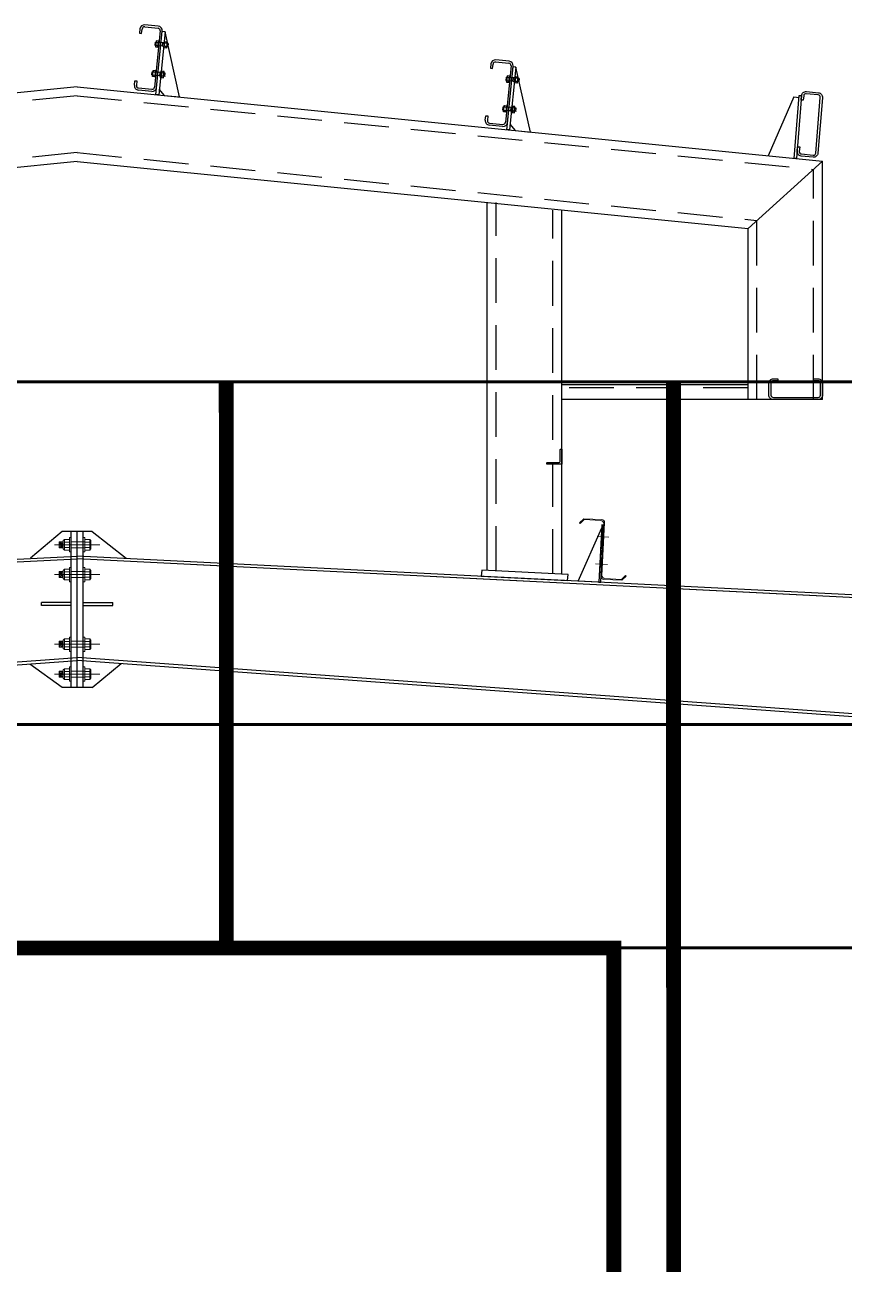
# Model space of a CAD drawing. Extents: x -33967 to 1773478, y -1022458 to -784650.
# Drawn here: x 1567285 to 1570033, y -996760 to -992600 of the extents above; entities that cross this region are included whole.
import ezdxf

# ---------------------------------------------------------------- set-up
doc = ezdxf.new("R2010")
doc.units = 0
doc.header["$LTSCALE"] = 1000
doc.header["$MEASUREMENT"] = 0
doc.linetypes.add('ACAD_ISO02W100', pattern=[15, 12, -3])
doc.linetypes.add('DASHED', pattern=[0.75, 0.5, -0.25])
for name, color, linetype, lineweight in [('6', 253, 'Continuous', 13), ('檩条', 30, 'Continuous', 5), ('螺栓', 15, 'Continuous', 18)]:
    doc.layers.add(name, color=color, linetype=linetype, lineweight=lineweight)
for name, color, linetype in [('BOLT', 251, 'Continuous'), ('G L', 150, 'Continuous'), ('GL', 150, 'Continuous'), ('LT', 27, 'Continuous'), ('Prof', 2, 'Continuous'), ('PZ', 202, 'Continuous'), ('SPACE', 7, 'Continuous'), ('型钢', 6, 'Continuous'), ('檩托板', 7, 'Continuous')]:
    doc.layers.add(name, color=color, linetype=linetype)
pattern_1 = [(84.2751895, (1495906.803, -1159161.847), (6.3385477, -0.63544338), []), (84.2751895, (1495909.972, -1159162.1646), (6.3385477, -0.63544338), [3.18515994, -1.59257997])]
pattern_2 = [(84.2751895, (1495906.803, -1159161.847), (6.3385477, -0.63544338), []), (84.2751895, (1495909.972, -1159162.1646), (6.3385477, -0.63544338), [3.18515994, -1.59257997])]
pattern_3 = [(84.2751895, (1495896.828, -1159261.348), (6.3385477, -0.63544338), []), (84.2751895, (1495899.997, -1159261.666), (6.3385477, -0.63544338), [3.18515994, -1.59257997])]
pattern_4 = [(84.2751895, (1495896.828, -1159261.348), (6.3385477, -0.63544338), []), (84.2751895, (1495899.997, -1159261.666), (6.3385477, -0.63544338), [3.18515994, -1.59257997])]
pattern_5 = [(264.2751895, (1530123.59, -817794.0246), (6.3385477, -0.63544338), []), (264.2751895, (1530126.759, -817794.342), (6.3385477, -0.63544338), [3.18515994, -1.59257997])]
pattern_6 = [(264.2751895, (1530123.59, -817794.0246), (6.3385477, -0.63544338), []), (264.2751895, (1530126.759, -817794.342), (6.3385477, -0.63544338), [3.18515994, -1.59257997])]
pattern_7 = [(264.2751895, (1530113.6147, -817893.526), (6.3385477, -0.63544338), []), (264.2751895, (1530116.784, -817893.8436), (6.3385477, -0.63544338), [3.18515994, -1.59257997])]
pattern_8 = [(264.2751895, (1530113.6147, -817893.526), (6.3385477, -0.63544338), []), (264.2751895, (1530116.784, -817893.8436), (6.3385477, -0.63544338), [3.18515994, -1.59257997])]
pattern_9 = [(84.2751895, (1495906.803, -1159161.847), (6.3385477, -0.63544338), []), (84.2751895, (1495909.972, -1159162.1646), (6.3385477, -0.63544338), [3.18515994, -1.59257997])]
pattern_10 = [(84.2751895, (1495906.803, -1159161.847), (6.3385477, -0.63544338), []), (84.2751895, (1495909.972, -1159162.1646), (6.3385477, -0.63544338), [3.18515994, -1.59257997])]
pattern_11 = [(84.2751895, (1495896.828, -1159261.348), (6.3385477, -0.63544338), []), (84.2751895, (1495899.997, -1159261.666), (6.3385477, -0.63544338), [3.18515994, -1.59257997])]
pattern_12 = [(84.2751895, (1495896.828, -1159261.348), (6.3385477, -0.63544338), []), (84.2751895, (1495899.997, -1159261.666), (6.3385477, -0.63544338), [3.18515994, -1.59257997])]
pattern_13 = [(264.2751895, (1530123.59, -817794.0246), (6.3385477, -0.63544338), []), (264.2751895, (1530126.759, -817794.342), (6.3385477, -0.63544338), [3.18515994, -1.59257997])]
pattern_14 = [(264.2751895, (1530123.59, -817794.0246), (6.3385477, -0.63544338), []), (264.2751895, (1530126.759, -817794.342), (6.3385477, -0.63544338), [3.18515994, -1.59257997])]
pattern_15 = [(264.2751895, (1530113.6147, -817893.526), (6.3385477, -0.63544338), []), (264.2751895, (1530116.784, -817893.8436), (6.3385477, -0.63544338), [3.18515994, -1.59257997])]
pattern_16 = [(264.2751895, (1530113.6147, -817893.526), (6.3385477, -0.63544338), []), (264.2751895, (1530116.784, -817893.8436), (6.3385477, -0.63544338), [3.18515994, -1.59257997])]

# ---------------------------------------------------------------- blocks, each defined once
blk = doc.blocks.new('LT')
at = {"layer": '檩托板', "elevation": 0.3}
for points in [[(1356481.7, 98209.6), (1356487.7, 98210), (1356497.9, 98018.2), (1356491.9, 98017.9)], [(1356488.2, 98200), (1356497.9, 98018.2), (1356567.8, 98021.9)]]:
    blk.add_lwpolyline(points, close=True, dxfattribs=at)
at = {"layer": '檩条', "color": 1, "linetype": 'Continuous'}
for p, q in [((1356503.9, 98171, -1.7), (1356464.1, 98168.9, -1.7)), ((1356508.8, 98079.6, -1.7), (1356468.9, 98077.5, -1.7))]:
    blk.add_line(p, q, dxfattribs=at)
at = {"layer": '檩条', "elevation": -1.7}
blk.add_lwpolyline([(1356481.4, 98214.6, -0.414214), (1356490.9, 98225.1), (1356546.6, 98228.1), (1356560.7, 98215.4), (1356562.7, 98217.6), (1356547.7, 98231.2), (1356487.7, 98228, 0.414214), (1356478.3, 98217.5), (1356487.7, 98040.7, -0.414214), (1356478.2, 98030.2), (1356422.6, 98027.2), (1356408.4, 98040), (1356406.4, 98037.7), (1356421.5, 98024.2), (1356481.4, 98027.4, 0.414214), (1356490.9, 98037.9), (1356481.4, 98214.6)], format="xyb", dxfattribs=at)
at = {"layer": '檩条', "color": 1, "linetype": 'Continuous'}
for points in [[(1356481.5, 98157.6, -1.7), (1356480.2, 98182, -1.7), (1356490.5, 98158, -1.7), (1356489.2, 98182.5, -1.7)], [(1356485, 98090.6, -1.7), (1356486.3, 98066.2, -1.7), (1356494, 98091.1, -1.7), (1356495.3, 98066.7, -1.7)]]:
    blk.add_solid(points, dxfattribs=at)

msp = doc.modelspace()

# ---------------------------------------------------------------- hatches: boundary and pattern name
at = {"layer": '螺栓'}
h = msp.add_hatch(dxfattribs=at)
h.set_pattern_fill('BRASS', color=8, scale=1.0032, angle=90, style=0)
h.set_pattern_definition(pattern_1)
h.paths.add_polyline_path([(1567414.4, -994335.5), (1567400.6, -994335.5), (1567400.6, -994355.6), (1567414.4, -994355.6)])
h = msp.add_hatch(dxfattribs=at)
h.set_pattern_fill('BRASS', color=8, scale=1.0032, angle=90, style=0)
h.set_pattern_definition(pattern_2)
h.paths.add_polyline_path([(1567414.4, -994335.5), (1567400.6, -994335.5), (1567400.6, -994355.6), (1567414.4, -994355.6)])
h = msp.add_hatch(dxfattribs=at)
h.set_pattern_fill('BRASS', color=8, scale=1.0032, angle=90, style=0)
h.set_pattern_definition(pattern_1)
h.paths.add_polyline_path([(1567414.4, -994335.5), (1567400.6, -994335.5), (1567400.6, -994355.6), (1567414.4, -994355.6)])
h = msp.add_hatch(dxfattribs=at)
h.set_pattern_fill('BRASS', color=8, scale=1.0032, angle=90, style=0)
h.set_pattern_definition(pattern_2)
h.paths.add_polyline_path([(1567414.4, -994335.5), (1567400.6, -994335.5), (1567400.6, -994355.6), (1567414.4, -994355.6)])
h = msp.add_hatch(dxfattribs=at)
h.set_pattern_fill('BRASS', color=8, scale=1.0032, angle=90, style=0)
h.set_pattern_definition(pattern_9)
h.paths.add_polyline_path([(1567414.4, -994335.5), (1567400.6, -994335.5), (1567400.6, -994355.6), (1567414.4, -994355.6)])
h = msp.add_hatch(dxfattribs=at)
h.set_pattern_fill('BRASS', color=8, scale=1.0032, angle=90, style=0)
h.set_pattern_definition(pattern_10)
h.paths.add_polyline_path([(1567414.4, -994335.5), (1567400.6, -994335.5), (1567400.6, -994355.6), (1567414.4, -994355.6)])
h = msp.add_hatch(dxfattribs=at)
h.set_pattern_fill('BRASS', color=8, scale=1.0032, angle=90, style=0)
h.set_pattern_definition(pattern_9)
h.paths.add_polyline_path([(1567414.4, -994335.5), (1567400.6, -994335.5), (1567400.6, -994355.6), (1567414.4, -994355.6)])
h = msp.add_hatch(dxfattribs=at)
h.set_pattern_fill('BRASS', color=8, scale=1.0032, angle=90, style=0)
h.set_pattern_definition(pattern_10)
h.paths.add_polyline_path([(1567414.4, -994335.5), (1567400.6, -994335.5), (1567400.6, -994355.6), (1567414.4, -994355.6)])
h = msp.add_hatch(dxfattribs=at)
h.set_pattern_fill('BRASS', color=8, scale=1.0032, angle=90, style=0)
h.set_pattern_definition(pattern_3)
h.paths.add_polyline_path([(1567414.4, -994435.5), (1567400.6, -994435.5), (1567400.6, -994455.6), (1567414.4, -994455.6)])
h = msp.add_hatch(dxfattribs=at)
h.set_pattern_fill('BRASS', color=8, scale=1.0032, angle=90, style=0)
h.set_pattern_definition(pattern_4)
h.paths.add_polyline_path([(1567414.4, -994435.5), (1567400.6, -994435.5), (1567400.6, -994455.6), (1567414.4, -994455.6)])
h = msp.add_hatch(dxfattribs=at)
h.set_pattern_fill('BRASS', color=8, scale=1.0032, angle=90, style=0)
h.set_pattern_definition(pattern_3)
h.paths.add_polyline_path([(1567414.4, -994435.5), (1567400.6, -994435.5), (1567400.6, -994455.6), (1567414.4, -994455.6)])
h = msp.add_hatch(dxfattribs=at)
h.set_pattern_fill('BRASS', color=8, scale=1.0032, angle=90, style=0)
h.set_pattern_definition(pattern_4)
h.paths.add_polyline_path([(1567414.4, -994435.5), (1567400.6, -994435.5), (1567400.6, -994455.6), (1567414.4, -994455.6)])
h = msp.add_hatch(dxfattribs=at)
h.set_pattern_fill('BRASS', color=8, scale=1.0032, angle=90, style=0)
h.set_pattern_definition(pattern_11)
h.paths.add_polyline_path([(1567414.4, -994435.5), (1567400.6, -994435.5), (1567400.6, -994455.6), (1567414.4, -994455.6)])
h = msp.add_hatch(dxfattribs=at)
h.set_pattern_fill('BRASS', color=8, scale=1.0032, angle=90, style=0)
h.set_pattern_definition(pattern_12)
h.paths.add_polyline_path([(1567414.4, -994435.5), (1567400.6, -994435.5), (1567400.6, -994455.6), (1567414.4, -994455.6)])
h = msp.add_hatch(dxfattribs=at)
h.set_pattern_fill('BRASS', color=8, scale=1.0032, angle=90, style=0)
h.set_pattern_definition(pattern_11)
h.paths.add_polyline_path([(1567414.4, -994435.5), (1567400.6, -994435.5), (1567400.6, -994455.6), (1567414.4, -994455.6)])
h = msp.add_hatch(dxfattribs=at)
h.set_pattern_fill('BRASS', color=8, scale=1.0032, angle=90, style=0)
h.set_pattern_definition(pattern_12)
h.paths.add_polyline_path([(1567414.4, -994435.5), (1567400.6, -994435.5), (1567400.6, -994455.6), (1567414.4, -994455.6)])
h = msp.add_hatch(dxfattribs=at)
h.set_pattern_fill('BRASS', color=8, scale=1.0032, angle=90, style=0)
h.set_pattern_definition(pattern_5)
h.paths.add_polyline_path([(1567414.4, -994689.7), (1567400.6, -994689.7), (1567400.6, -994669.7), (1567414.4, -994669.7)])
h = msp.add_hatch(dxfattribs=at)
h.set_pattern_fill('BRASS', color=8, scale=1.0032, angle=90, style=0)
h.set_pattern_definition(pattern_6)
h.paths.add_polyline_path([(1567414.4, -994689.7), (1567400.6, -994689.7), (1567400.6, -994669.7), (1567414.4, -994669.7)])
h = msp.add_hatch(dxfattribs=at)
h.set_pattern_fill('BRASS', color=8, scale=1.0032, angle=90, style=0)
h.set_pattern_definition(pattern_5)
h.paths.add_polyline_path([(1567414.4, -994689.7), (1567400.6, -994689.7), (1567400.6, -994669.7), (1567414.4, -994669.7)])
h = msp.add_hatch(dxfattribs=at)
h.set_pattern_fill('BRASS', color=8, scale=1.0032, angle=90, style=0)
h.set_pattern_definition(pattern_6)
h.paths.add_polyline_path([(1567414.4, -994689.7), (1567400.6, -994689.7), (1567400.6, -994669.7), (1567414.4, -994669.7)])
h = msp.add_hatch(dxfattribs=at)
h.set_pattern_fill('BRASS', color=8, scale=1.0032, angle=90, style=0)
h.set_pattern_definition(pattern_13)
h.paths.add_polyline_path([(1567414.4, -994689.7), (1567400.6, -994689.7), (1567400.6, -994669.7), (1567414.4, -994669.7)])
h = msp.add_hatch(dxfattribs=at)
h.set_pattern_fill('BRASS', color=8, scale=1.0032, angle=90, style=0)
h.set_pattern_definition(pattern_14)
h.paths.add_polyline_path([(1567414.4, -994689.7), (1567400.6, -994689.7), (1567400.6, -994669.7), (1567414.4, -994669.7)])
h = msp.add_hatch(dxfattribs=at)
h.set_pattern_fill('BRASS', color=8, scale=1.0032, angle=90, style=0)
h.set_pattern_definition(pattern_13)
h.paths.add_polyline_path([(1567414.4, -994689.7), (1567400.6, -994689.7), (1567400.6, -994669.7), (1567414.4, -994669.7)])
h = msp.add_hatch(dxfattribs=at)
h.set_pattern_fill('BRASS', color=8, scale=1.0032, angle=90, style=0)
h.set_pattern_definition(pattern_14)
h.paths.add_polyline_path([(1567414.4, -994689.7), (1567400.6, -994689.7), (1567400.6, -994669.7), (1567414.4, -994669.7)])
h = msp.add_hatch(dxfattribs=at)
h.set_pattern_fill('BRASS', color=8, scale=1.0032, angle=90, style=0)
h.set_pattern_definition(pattern_7)
h.paths.add_polyline_path([(1567414.4, -994789.7), (1567400.6, -994789.7), (1567400.6, -994769.7), (1567414.4, -994769.7)])
h = msp.add_hatch(dxfattribs=at)
h.set_pattern_fill('BRASS', color=8, scale=1.0032, angle=90, style=0)
h.set_pattern_definition(pattern_8)
h.paths.add_polyline_path([(1567414.4, -994789.7), (1567400.6, -994789.7), (1567400.6, -994769.7), (1567414.4, -994769.7)])
h = msp.add_hatch(dxfattribs=at)
h.set_pattern_fill('BRASS', color=8, scale=1.0032, angle=90, style=0)
h.set_pattern_definition(pattern_7)
h.paths.add_polyline_path([(1567414.4, -994789.7), (1567400.6, -994789.7), (1567400.6, -994769.7), (1567414.4, -994769.7)])
h = msp.add_hatch(dxfattribs=at)
h.set_pattern_fill('BRASS', color=8, scale=1.0032, angle=90, style=0)
h.set_pattern_definition(pattern_8)
h.paths.add_polyline_path([(1567414.4, -994789.7), (1567400.6, -994789.7), (1567400.6, -994769.7), (1567414.4, -994769.7)])
h = msp.add_hatch(dxfattribs=at)
h.set_pattern_fill('BRASS', color=8, scale=1.0032, angle=90, style=0)
h.set_pattern_definition(pattern_15)
h.paths.add_polyline_path([(1567414.4, -994789.7), (1567400.6, -994789.7), (1567400.6, -994769.7), (1567414.4, -994769.7)])
h = msp.add_hatch(dxfattribs=at)
h.set_pattern_fill('BRASS', color=8, scale=1.0032, angle=90, style=0)
h.set_pattern_definition(pattern_16)
h.paths.add_polyline_path([(1567414.4, -994789.7), (1567400.6, -994789.7), (1567400.6, -994769.7), (1567414.4, -994769.7)])
h = msp.add_hatch(dxfattribs=at)
h.set_pattern_fill('BRASS', color=8, scale=1.0032, angle=90, style=0)
h.set_pattern_definition(pattern_15)
h.paths.add_polyline_path([(1567414.4, -994789.7), (1567400.6, -994789.7), (1567400.6, -994769.7), (1567414.4, -994769.7)])
h = msp.add_hatch(dxfattribs=at)
h.set_pattern_fill('BRASS', color=8, scale=1.0032, angle=90, style=0)
h.set_pattern_definition(pattern_16)
h.paths.add_polyline_path([(1567414.4, -994789.7), (1567400.6, -994789.7), (1567400.6, -994769.7), (1567414.4, -994769.7)])

# ---------------------------------------------------------------- linework, layer by layer
at = {"color": 6, "const_width": 50}
for points in [[(1567960.9, -993802), (1567961.2, -995698.9)], [(1569460.9, -993801.8), (1569461.5, -998798.7)]]:
    msp.add_lwpolyline(points, dxfattribs=at)
msp.add_lwpolyline([(1569260.7, -995698.9), (1565660.7, -995698.9), (1565660.7, -996898.9), (1569260.7, -996898.9)], close=True, dxfattribs=at)
at = {"layer": '6', "color": 8, "linetype": 'ACAD_ISO02W100', "ltscale": 2}
for p, q in [((1567536.9, -994345.6), (1567384.5, -994345.6)), ((1567536.9, -994345.6), (1567384.5, -994345.6)), ((1567536.9, -994445.6), (1567384.5, -994445.6)), ((1567536.9, -994445.6), (1567384.5, -994445.6)), ((1567536.9, -994679.7), (1567384.5, -994679.7)), ((1567536.9, -994679.7), (1567384.5, -994679.7)), ((1567536.9, -994779.7), (1567384.5, -994779.7)), ((1567536.9, -994779.7), (1567384.5, -994779.7))]:
    msp.add_line(p, q, dxfattribs=at)
at = {"layer": 'BOLT'}
for p, q in [((1567722.2, -992659), (1567721.2, -992669.4)), ((1567721.2, -992669.4), (1567731.7, -992670.4)), ((1567722.2, -992659), (1567732.7, -992660.1)), ((1567722.2, -992659), (1567722.2, -992659)), ((1567725.9, -992654.2), (1567723.8, -992674.9)), ((1567723.8, -992674.9), (1567731.2, -992675.6)), ((1567733.2, -992654.9), (1567725.9, -992654.2)), ((1567731.2, -992675.7), (1567733.3, -992654.8)), ((1567731.2, -992675.7), (1567733.7, -992676)), ((1567746.6, -992672.7), (1567731.6, -992671.2)), ((1567746.6, -992672.2), (1567731.7, -992670.7)), ((1567747.8, -992660.8), (1567732.8, -992659.3)), ((1567747.7, -992661.3), (1567732.8, -992659.8)), ((1567733.3, -992654.8), (1567735.7, -992655.1)), ((1567735.7, -992655.1), (1567733.7, -992676)), ((1567733.7, -992676), (1567733.7, -992675.7)), ((1567735.3, -992659.7), (1567735.3, -992659.5)), ((1567735.3, -992659.5), (1567735.3, -992659.8)), ((1567746.6, -992672.7), (1567747.8, -992660.8)), ((1567764.7, -992674), (1567746.6, -992672.2)), ((1567746.6, -992672.7), (1567746.6, -992672.4)), ((1567746.6, -992672.6), (1567746.6, -992672.7)), ((1567750.6, -992673.1), (1567746.6, -992672.7)), ((1567765.8, -992663.1), (1567747.7, -992661.3)), ((1567751.8, -992661.2), (1567747.8, -992660.8)), ((1567752.2, -992656.7), (1567750.1, -992677.6)), ((1567750.1, -992677.6), (1567750.1, -992677.3)), ((1567752.6, -992677.8), (1567750.1, -992677.6)), ((1567751.8, -992661.2), (1567751.7, -992661.5)), ((1567751.7, -992661.4), (1567751.8, -992661.2)), ((1567754.7, -992657), (1567752.2, -992656.7)), ((1567752.6, -992677.8), (1567754.7, -992657)), ((1567760, -992678.5), (1567752.6, -992677.7)), ((1567760.5, -992673.3), (1567753.1, -992672.6)), ((1567761.6, -992663), (1567754.2, -992662.2)), ((1567754.7, -992657.1), (1567762.1, -992657.8)), ((1567762.1, -992657.8), (1567760, -992678.5)), ((1567765.8, -992663.1), (1567764.7, -992674)), ((1567765.7, -992663.4), (1567765.8, -992663.1)), ((1567711.2, -992768.9), (1567712.3, -992758.5)), ((1567712.3, -992758.5), (1567722.8, -992759.6)), ((1567713.8, -992774.4), (1567715.9, -992753.7)), ((1567715.9, -992753.7), (1567723.3, -992754.4)), ((1567723.3, -992754.3), (1567721.2, -992775.2)), ((1567737.8, -992760.8), (1567722.8, -992759.3)), ((1567737.8, -992760.3), (1567722.9, -992758.8)), ((1567723.3, -992754.3), (1567725.8, -992754.6)), ((1567723.7, -992775.5), (1567725.8, -992754.6)), ((1567725.8, -992754.6), (1567725.8, -992754.8)), ((1567737.8, -992760.3), (1567736.6, -992772.2)), ((1567741.8, -992760.7), (1567737.8, -992760.3)), ((1567737.8, -992760.5), (1567737.8, -992760.3)), ((1567737.8, -992760.3), (1567737.8, -992760.6)), ((1567755.8, -992762.6), (1567737.8, -992760.8)), ((1567740.2, -992777.1), (1567742.3, -992756.2)), ((1567742.3, -992756.2), (1567742.2, -992756.5)), ((1567744.7, -992756.5), (1567742.3, -992756.2)), ((1567744.7, -992756.5), (1567742.7, -992777.4)), ((1567751.6, -992762.5), (1567744.2, -992761.7)), ((1567752.1, -992757.3), (1567744.7, -992756.6)), ((1567750.1, -992778), (1567752.1, -992757.3)), ((1567754.7, -992773.5), (1567755.8, -992762.6)), ((1567711.2, -992768.9), (1567711.2, -992768.9)), ((1567711.2, -992768.9), (1567721.7, -992769.9)), ((1567721.2, -992775.1), (1567713.8, -992774.4)), ((1567721.2, -992775.2), (1567723.7, -992775.5)), ((1567736.7, -992771.7), (1567721.7, -992770.2)), ((1567736.6, -992772.2), (1567721.7, -992770.7)), ((1567724.2, -992771), (1567724.2, -992770.7)), ((1567724.2, -992770.8), (1567724.2, -992771)), ((1567740.6, -992772.6), (1567736.6, -992772.2)), ((1567754.7, -992773.5), (1567736.7, -992771.7)), ((1567742.7, -992777.4), (1567740.2, -992777.1)), ((1567740.6, -992772.6), (1567740.6, -992772.3)), ((1567740.6, -992772.5), (1567740.6, -992772.6)), ((1567742.7, -992777.2), (1567750.1, -992778)), ((1567750.6, -992772.8), (1567743.2, -992772.1)), ((1567754.7, -992773.3), (1567754.7, -992773.5)), ((1568899.2, -992776.7), (1568898.1, -992787.1)), ((1568898.1, -992787.1), (1568908.6, -992788.1)), ((1568899.1, -992776.7), (1568909.6, -992777.8)), ((1568899.2, -992776.7), (1568899.2, -992776.7)), ((1568902.8, -992771.9), (1568900.7, -992792.6)), ((1568900.7, -992792.6), (1568908.1, -992793.3)), ((1568910.2, -992772.6), (1568902.8, -992771.9)), ((1568908.1, -992793.4), (1568910.2, -992772.5)), ((1568908.1, -992793.4), (1568910.6, -992793.6)), ((1568923.5, -992790.4), (1568908.5, -992788.9)), ((1568923.6, -992789.9), (1568908.6, -992788.4)), ((1568924.7, -992778.5), (1568909.7, -992777)), ((1568924.6, -992779), (1568909.7, -992777.5)), ((1568910.2, -992772.5), (1568912.7, -992772.7)), ((1568912.7, -992772.7), (1568910.6, -992793.6)), ((1568910.6, -992793.6), (1568910.6, -992793.4)), ((1568912.2, -992777.4), (1568912.2, -992777.2)), ((1568912.2, -992777.2), (1568912.2, -992777.5)), ((1568923.5, -992790.4), (1568924.7, -992778.5)), ((1568923.5, -992790.4), (1568923.5, -992790.1)), ((1568923.5, -992790.2), (1568923.5, -992790.4)), ((1568927.5, -992790.8), (1568923.5, -992790.4)), ((1568941.6, -992791.7), (1568923.6, -992789.9)), ((1568942.7, -992780.8), (1568924.6, -992779)), ((1568928.7, -992778.9), (1568924.7, -992778.5)), ((1568929.1, -992774.4), (1568927, -992795.3)), ((1568927, -992795.3), (1568927.1, -992795)), ((1568929.5, -992795.5), (1568927, -992795.3)), ((1568928.7, -992778.9), (1568928.6, -992779.2)), ((1568928.7, -992779), (1568928.7, -992778.9)), ((1568931.6, -992774.6), (1568929.1, -992774.4)), ((1568929.5, -992795.5), (1568931.6, -992774.6)), ((1568936.9, -992796.2), (1568929.5, -992795.4)), ((1568937.4, -992791), (1568930.1, -992790.3)), ((1568938.5, -992780.7), (1568931.1, -992779.9)), ((1568931.6, -992774.8), (1568939, -992775.5)), ((1568939, -992775.5), (1568936.9, -992796.2)), ((1568942.7, -992780.8), (1568941.6, -992791.7)), ((1568942.6, -992781.1), (1568942.7, -992780.8)), ((1568888.2, -992886.6), (1568889.2, -992876.2)), ((1568888.2, -992886.6), (1568888.2, -992886.6)), ((1568888.2, -992886.6), (1568898.7, -992887.6)), ((1568889.2, -992876.2), (1568899.7, -992877.3)), ((1568890.8, -992892.1), (1568892.8, -992871.4)), ((1568892.8, -992871.4), (1568900.2, -992872.1)), ((1568900.2, -992872), (1568898.1, -992892.9)), ((1568913.6, -992889.4), (1568898.6, -992887.9)), ((1568913.6, -992889.9), (1568898.6, -992888.4)), ((1568914.7, -992878.5), (1568899.7, -992877)), ((1568914.7, -992878), (1568899.8, -992876.5)), ((1568900.2, -992872), (1568902.7, -992872.3)), ((1568900.6, -992893.1), (1568902.7, -992872.3)), ((1568901.1, -992888.7), (1568901.1, -992888.4)), ((1568901.1, -992888.5), (1568901.1, -992888.7)), ((1568902.7, -992872.3), (1568902.7, -992872.5)), ((1568914.7, -992878), (1568913.6, -992889.9)), ((1568931.6, -992891.2), (1568913.6, -992889.4)), ((1568918.7, -992878.4), (1568914.7, -992878)), ((1568914.7, -992878.1), (1568914.7, -992878)), ((1568914.7, -992878), (1568914.7, -992878.3)), ((1568932.7, -992880.3), (1568914.7, -992878.5)), ((1568917.1, -992894.8), (1568919.2, -992873.9)), ((1568919.2, -992873.9), (1568919.1, -992874.2)), ((1568921.7, -992874.1), (1568919.2, -992873.9)), ((1568921.7, -992874.1), (1568919.6, -992895)), ((1568927.5, -992890.5), (1568920.1, -992889.8)), ((1568928.5, -992880.2), (1568921.1, -992879.4)), ((1568929, -992875), (1568921.7, -992874.3)), ((1568927, -992895.7), (1568929, -992875)), ((1568931.6, -992891.2), (1568932.7, -992880.3)), ((1568898.1, -992892.8), (1568890.8, -992892.1)), ((1568898.1, -992892.9), (1568900.6, -992893.1)), ((1568917.5, -992890.3), (1568913.6, -992889.9)), ((1568919.6, -992895), (1568917.1, -992894.8)), ((1568917.5, -992890.3), (1568917.6, -992890)), ((1568917.6, -992890.2), (1568917.5, -992890.3)), ((1568919.6, -992894.9), (1568927, -992895.7)), ((1568931.7, -992890.9), (1568931.6, -992891.2)), ((1567399.6, -994352.5), (1567399.6, -994352.3)), ((1567399.6, -994352.4), (1567399.6, -994352.5))]:
    msp.add_line(p, q, dxfattribs=at)
for centre, start, end in [((1567729.8, -992671), 169.4615, 226.774), ((1567731, -992659.1), 121.8048, 179.1173), ((1567754.9, -992673.5), 301.8048, 359.1173), ((1567756.1, -992661.6), 349.4615, 46.774), ((1567721, -992758.6), 121.8048, 179.1173), ((1567746.1, -992761.2), 349.4615, 46.774), ((1567719.8, -992770.5), 169.4615, 226.774), ((1567745, -992773), 301.8048, 359.1173), ((1568906.7, -992788.7), 169.4615, 226.774), ((1568907.9, -992776.8), 121.8048, 179.1173), ((1568931.8, -992791.2), 301.8048, 359.1173), ((1568933, -992779.3), 349.4615, 46.774), ((1568896.7, -992888.2), 169.4615, 226.774), ((1568897.9, -992876.3), 121.8048, 179.1173), ((1568923.1, -992878.8), 349.4615, 46.774), ((1568921.9, -992890.7), 301.8048, 359.1173)]:
    msp.add_arc(centre, 5.58, start, end, dxfattribs=at)
at = {"layer": 'G L', "color": 8}
for points in [[(1549210.7, -994380.9), (1558460.7, -994843.4), (1567460.7, -994393.4)], [(1558460.7, -994833.4), (1567460.7, -994383.4)], [(1585710.7, -994380.9), (1576460.7, -994843.4), (1567460.7, -994393.4)], [(1576235.7, -994822.2), (1567460.7, -994383.4)], [(1576235.2, -994832.2), (1567460.7, -994393.4)], [(1558885.8, -995347.6), (1567460.7, -994723.9)], [(1558885.8, -995357.6), (1567460.7, -994733.9)], [(1576035.8, -995347.6), (1567460.7, -994723.9)], [(1576035.8, -995357.6), (1567460.7, -994733.9)]]:
    msp.add_lwpolyline(points, dxfattribs=at)
at = {"layer": 'GL', "color": 8}
for p, q in [((1567410.7, -994300.6), (1567304.3, -994390.6)), ((1567510.7, -994300.6), (1567410.7, -994300.6)), ((1567440.7, -994824.7), (1567440.7, -994300.6)), ((1567460.7, -994824.7), (1567460.7, -994300.6)), ((1567480.7, -994824.7), (1567480.7, -994300.6)), ((1567510.7, -994300.6), (1567625.2, -994390.6)), ((1567340.7, -994549.1), (1567340.7, -994539.1)), ((1567440.7, -994539.1), (1567340.7, -994539.1)), ((1567340.7, -994549.1), (1567340.7, -994539.1)), ((1567440.7, -994539.1), (1567340.7, -994539.1)), ((1567440.7, -994549.1), (1567340.7, -994549.1)), ((1567440.7, -994549.1), (1567340.7, -994549.1)), ((1567480.7, -994539.1), (1567580.7, -994539.1)), ((1567480.7, -994539.1), (1567580.7, -994539.1)), ((1567480.7, -994549.1), (1567580.7, -994549.1)), ((1567480.7, -994549.1), (1567580.7, -994549.1)), ((1567580.7, -994549.1), (1567580.7, -994539.1)), ((1567580.7, -994549.1), (1567580.7, -994539.1)), ((1567410.7, -994824.7), (1567301.6, -994746.5)), ((1567510.7, -994824.7), (1567607.9, -994744.5)), ((1567510.7, -994824.7), (1567410.7, -994824.7))]:
    msp.add_line(p, q, dxfattribs=at)
at = {"layer": 'LT', "linetype": 'ByBlock', "const_width": 10}
for points in [[(1540000.4, -993798.9), (1594920.5, -993798.9)], [(1540000.7, -994948.9), (1594920.5, -994948.9)], [(1540000.7, -995698.9), (1594920.5, -995698.9)]]:
    msp.add_lwpolyline(points, dxfattribs=at)
at = {"layer": 'Prof'}
for p, q in [((1567671.5, -992614), (1567670, -992628.9)), ((1567670, -992628.9), (1567677, -992629.6)), ((1567677, -992629.6), (1567678.5, -992614.7)), ((1567687.2, -992607.5), (1567732, -992612)), ((1567732.7, -992605), (1567687.9, -992600.5)), ((1567739.2, -992620.7), (1567720.3, -992809.8)), ((1567727.2, -992810.5), (1567746.1, -992621.4)), ((1568909.6, -992722.7), (1568864.8, -992718.2)), ((1568848.4, -992731.7), (1568846.9, -992746.6)), ((1568846.9, -992746.6), (1568853.9, -992747.3)), ((1568853.9, -992747.3), (1568855.4, -992732.4)), ((1568864.2, -992725.2), (1568908.9, -992729.7)), ((1568916.1, -992738.4), (1568897.2, -992927.5)), ((1568904.2, -992928.2), (1568923.1, -992739.1)), ((1567652.6, -992803), (1567654.1, -992788.1)), ((1567654.1, -992788.1), (1567661.1, -992788.8)), ((1567661.1, -992788.8), (1567659.6, -992803.7)), ((1567710.8, -992823.9), (1567666, -992819.4)), ((1567666.7, -992812.5), (1567711.5, -992817)), ((1568829.5, -992920.7), (1568831, -992905.8)), ((1568831, -992905.8), (1568838, -992906.5)), ((1568838, -992906.5), (1568836.5, -992921.4)), ((1568843.7, -992930.2), (1568888.4, -992934.6)), ((1568887.7, -992941.6), (1568843, -992937.1))]:
    msp.add_line(p, q, dxfattribs=at)
for points in [[(1569883.9, -993010.4), (1569882.4, -993025.4, 0.414214), (1569889.6, -993034.1), (1569929.4, -993038.1, 0.414214), (1569938.2, -993030.9), (1569953.1, -992844.5, 0.414214), (1569945.9, -992835.7), (1569906.1, -992831.7, 0.414214), (1569897.4, -992838.9), (1569895.9, -992853.8), (1569888.9, -992853.1), (1569890.4, -992838.2, -0.414214), (1569906.8, -992824.8), (1569946.6, -992828.7, -0.414214), (1569960.1, -992845.1), (1569945.1, -993031.6, -0.414214), (1569928.7, -993045.1), (1569888.9, -993041.1, -0.414214), (1569875.5, -993024.7), (1569877, -993009.7)], [(1569810.7, -993795.4), (1569795.7, -993795.4, 0.414214), (1569787.7, -993803.4), (1569787.7, -993843.4, 0.414214), (1569795.7, -993851.4), (1569945.7, -993851.4, 0.414214), (1569953.7, -993843.4), (1569953.7, -993803.4, 0.414214), (1569945.7, -993795.4), (1569930.7, -993795.4), (1569930.7, -993788.4), (1569945.7, -993788.4, -0.414214), (1569960.7, -993803.4), (1569960.7, -993843.4, -0.414214), (1569945.7, -993858.4), (1569795.7, -993858.4, -0.414214), (1569780.7, -993843.4), (1569780.7, -993803.4, -0.414214), (1569795.7, -993788.4), (1569810.7, -993788.4)]]:
    msp.add_lwpolyline(points, format="xyb", close=True, dxfattribs=at)
for centre, radius, start, end in [((1567686.4, -992615.5), 15, 84.2894, 174.2894), ((1567686.4, -992615.5), 8, 84.2894, 174.2894), ((1567731.2, -992619.9), 8, 354.2894, 84.2894), ((1567731.2, -992619.9), 15, 354.2894, 84.2894), ((1568863.4, -992733.1), 15, 84.2894, 174.2894), ((1568908.1, -992737.6), 15, 354.2894, 84.2894), ((1568863.4, -992733.1), 8, 84.2894, 174.2894), ((1568908.1, -992737.6), 8, 354.2894, 84.2894), ((1567667.5, -992804.5), 15, 174.2894, 264.2894), ((1567667.5, -992804.5), 8, 174.2894, 264.2894), ((1567712.3, -992809), 15, 264.2894, 354.2894), ((1567712.3, -992809), 8, 264.2894, 354.2894), ((1568844.5, -992922.2), 15, 174.2894, 264.2894), ((1568844.5, -992922.2), 8, 174.2894, 264.2894), ((1568889.2, -992926.7), 15, 264.2894, 354.2894), ((1568889.2, -992926.7), 8, 264.2894, 354.2894)]:
    msp.add_arc(centre, radius, start, end, dxfattribs=at)
at = {"layer": 'PZ'}
for p, q in [((1567724.8, -992834.8), (1567745.9, -992623.5)), ((1567755.4, -992624.5), (1567734.3, -992835.8)), ((1567755.4, -992624.5), (1567745.9, -992623.5)), ((1567804, -992842.8), (1567755.4, -992624.5)), ((1568901.7, -992952.5), (1568922.8, -992741.2)), ((1568932.3, -992742.2), (1568911.2, -992953.5)), ((1568932.3, -992742.2), (1568922.8, -992741.2)), ((1568980.9, -992960.4), (1568932.3, -992742.2)), ((1567734.3, -992835.8), (1567724.8, -992834.8)), ((1567753.5, -992837.7), (1567736.3, -992816)), ((1567753.5, -992837.7), (1567804, -992842.8)), ((1569864.8, -992842.4), (1569777.8, -993040.1)), ((1569864.8, -992842.4), (1569881.8, -992844.1)), ((1568911.2, -992953.5), (1568901.7, -992952.5)), ((1568930.4, -992955.4), (1568913.2, -992933.7)), ((1568930.4, -992955.4), (1568980.9, -992960.4))]:
    msp.add_line(p, q, dxfattribs=at)
for points in [[(1569890.4, -992838.2), (1569873, -993049.7), (1569865.1, -993048.9), (1569882.5, -992837.4)], [(1568817.6, -994431.3), (1568815.9, -994451.2), (1569105.4, -994465.7), (1569107.1, -994445.7)]]:
    msp.add_lwpolyline(points, close=True, dxfattribs=at)
at = {"layer": '型钢', "color": 8}
for p, q in [((1567460.7, -992808.4), (1564960.7, -993058.4)), ((1567460.7, -992808.4), (1569960.7, -993058.4)), ((1567460.7, -993059.7), (1565210.7, -993284.7)), ((1567460.7, -993059.7), (1569710.7, -993284.7)), ((1569710.7, -993284.7), (1569960.7, -993058.4)), ((1569960.7, -993858.4), (1569960.7, -993058.4)), ((1568835.7, -994432.2), (1568835.7, -993197.2)), ((1569085.7, -994444.7), (1569085.7, -993222.2)), ((1569710.7, -993858.4), (1569710.7, -993284.7)), ((1569710.7, -993808.4), (1569085.7, -993808.4)), ((1569710.7, -993858.4), (1569085.7, -993858.4)), ((1569960.7, -993858.4), (1569710.7, -993858.4))]:
    msp.add_line(p, q, dxfattribs=at)
at = {"layer": '型钢', "color": 8, "linetype": 'DASHED', "ltscale": 0.3}
for p, q in [((1567460.7, -992838.6), (1564990.7, -993085.6)), ((1567460.7, -992838.6), (1569930.7, -993085.6)), ((1567460.7, -993029.5), (1565180.7, -993257.5)), ((1567460.7, -993029.5), (1569740.7, -993257.5)), ((1569930.7, -993858.4), (1569930.7, -993085.6)), ((1568865.7, -994433.7), (1568865.7, -993197.2)), ((1569055.7, -994443.2), (1569055.7, -993222.2)), ((1569740.7, -993858.4), (1569740.7, -993257.5)), ((1569710.7, -993818.4), (1569085.7, -993818.4))]:
    msp.add_line(p, q, dxfattribs=at)
at = {"layer": '型钢', "color": 8}
msp.add_lwpolyline([(1569085.7, -994074.9), (1569035.7, -994074.9), (1569035.7, -994071.5, -0.414214), (1569037.4, -994069.9), (1569075.2, -994069.9, 0.414214), (1569080.7, -994064.4), (1569080.7, -994026.5, -0.414214), (1569082.4, -994024.9), (1569085.7, -994024.9)], format="xyb", close=True, dxfattribs=at)
at = {"layer": '螺栓', "color": 8}
for p, q in [((1567418.6, -994363.6), (1567418.6, -994327.5)), ((1567418.6, -994363.6), (1567418.6, -994327.5)), ((1567418.6, -994336.5), (1567434.7, -994336.5)), ((1567418.6, -994336.5), (1567434.7, -994336.5)), ((1567486.7, -994335.5), (1567440.7, -994335.5)), ((1567486.7, -994335.5), (1567440.7, -994335.5)), ((1567480.7, -994321.5), (1567486.7, -994321.5)), ((1567480.7, -994321.5), (1567486.7, -994321.5)), ((1567480.7, -994321.5), (1567486.7, -994321.5)), ((1567480.7, -994321.5), (1567486.7, -994321.5)), ((1567480.7, -994321.5), (1567486.7, -994321.5)), ((1567480.7, -994321.5), (1567486.7, -994321.5)), ((1567480.7, -994321.5), (1567486.7, -994321.5)), ((1567480.7, -994321.5), (1567486.7, -994321.5)), ((1567486.7, -994336.5), (1567502.8, -994336.5)), ((1567486.7, -994336.5), (1567502.8, -994336.5)), ((1567502.8, -994363.6), (1567502.8, -994327.5)), ((1567502.8, -994363.6), (1567502.8, -994327.5)), ((1567418.6, -994354.6), (1567434.7, -994354.6)), ((1567418.6, -994354.6), (1567434.7, -994354.6)), ((1567486.7, -994355.6), (1567440.7, -994355.6)), ((1567486.7, -994355.6), (1567440.7, -994355.6)), ((1567486.7, -994354.6), (1567502.8, -994354.6)), ((1567486.7, -994354.6), (1567502.8, -994354.6)), ((1567418.6, -994463.6), (1567418.6, -994427.5)), ((1567418.6, -994463.6), (1567418.6, -994427.5)), ((1567480.7, -994421.5), (1567486.7, -994421.5)), ((1567480.7, -994421.5), (1567486.7, -994421.5)), ((1567480.7, -994421.5), (1567486.7, -994421.5)), ((1567480.7, -994421.5), (1567486.7, -994421.5)), ((1567480.7, -994421.5), (1567486.7, -994421.5)), ((1567480.7, -994421.5), (1567486.7, -994421.5)), ((1567480.7, -994421.5), (1567486.7, -994421.5)), ((1567480.7, -994421.5), (1567486.7, -994421.5)), ((1567502.8, -994463.6), (1567502.8, -994427.5)), ((1567502.8, -994463.6), (1567502.8, -994427.5)), ((1567418.6, -994436.5), (1567434.7, -994436.5)), ((1567418.6, -994436.5), (1567434.7, -994436.5)), ((1567418.6, -994454.6), (1567434.7, -994454.6)), ((1567418.6, -994454.6), (1567434.7, -994454.6)), ((1567486.7, -994435.5), (1567440.7, -994435.5)), ((1567486.7, -994435.5), (1567440.7, -994435.5)), ((1567486.7, -994455.6), (1567440.7, -994455.6)), ((1567486.7, -994455.6), (1567440.7, -994455.6)), ((1567486.7, -994436.5), (1567502.8, -994436.5)), ((1567486.7, -994436.5), (1567502.8, -994436.5)), ((1567486.7, -994454.6), (1567502.8, -994454.6)), ((1567486.7, -994454.6), (1567502.8, -994454.6)), ((1567418.6, -994661.6), (1567418.6, -994697.7)), ((1567418.6, -994661.6), (1567418.6, -994697.7)), ((1567418.6, -994670.7), (1567434.7, -994670.7)), ((1567418.6, -994670.7), (1567434.7, -994670.7)), ((1567486.7, -994669.7), (1567440.7, -994669.7)), ((1567486.7, -994669.7), (1567440.7, -994669.7)), ((1567486.7, -994670.7), (1567502.8, -994670.7)), ((1567486.7, -994670.7), (1567502.8, -994670.7)), ((1567502.8, -994661.6), (1567502.8, -994697.7)), ((1567502.8, -994661.6), (1567502.8, -994697.7)), ((1567418.6, -994688.7), (1567434.7, -994688.7)), ((1567418.6, -994688.7), (1567434.7, -994688.7)), ((1567486.7, -994689.7), (1567440.7, -994689.7)), ((1567486.7, -994689.7), (1567440.7, -994689.7)), ((1567480.7, -994703.8), (1567486.7, -994703.8)), ((1567480.7, -994703.8), (1567486.7, -994703.8)), ((1567480.7, -994703.8), (1567486.7, -994703.8)), ((1567480.7, -994703.8), (1567486.7, -994703.8)), ((1567480.7, -994703.8), (1567486.7, -994703.8)), ((1567480.7, -994703.8), (1567486.7, -994703.8)), ((1567480.7, -994703.8), (1567486.7, -994703.8)), ((1567480.7, -994703.8), (1567486.7, -994703.8)), ((1567486.7, -994688.7), (1567502.8, -994688.7)), ((1567486.7, -994688.7), (1567502.8, -994688.7)), ((1567418.6, -994761.6), (1567418.6, -994797.7)), ((1567418.6, -994761.6), (1567418.6, -994797.7)), ((1567502.8, -994761.6), (1567502.8, -994797.7)), ((1567502.8, -994761.6), (1567502.8, -994797.7)), ((1567418.6, -994770.7), (1567434.7, -994770.7)), ((1567418.6, -994770.7), (1567434.7, -994770.7)), ((1567418.6, -994788.7), (1567434.7, -994788.7)), ((1567418.6, -994788.7), (1567434.7, -994788.7)), ((1567486.7, -994769.7), (1567440.7, -994769.7)), ((1567486.7, -994769.7), (1567440.7, -994769.7)), ((1567486.7, -994789.7), (1567440.7, -994789.7)), ((1567486.7, -994789.7), (1567440.7, -994789.7)), ((1567486.7, -994770.7), (1567502.8, -994770.7)), ((1567486.7, -994770.7), (1567502.8, -994770.7)), ((1567486.7, -994788.7), (1567502.8, -994788.7)), ((1567486.7, -994788.7), (1567502.8, -994788.7)), ((1567480.7, -994803.8), (1567486.7, -994803.8)), ((1567480.7, -994803.8), (1567486.7, -994803.8)), ((1567480.7, -994803.8), (1567486.7, -994803.8)), ((1567480.7, -994803.8), (1567486.7, -994803.8)), ((1567480.7, -994803.8), (1567486.7, -994803.8)), ((1567480.7, -994803.8), (1567486.7, -994803.8)), ((1567480.7, -994803.8), (1567486.7, -994803.8)), ((1567480.7, -994803.8), (1567486.7, -994803.8))]:
    msp.add_line(p, q, dxfattribs=at)
for points in [[(1567414.4, -994355.6), (1567400.6, -994355.6), (1567400.6, -994335.5), (1567414.4, -994335.5)], [(1567414.4, -994355.6), (1567400.6, -994355.6), (1567400.6, -994335.5), (1567414.4, -994335.5)], [(1567434.7, -994363.6), (1567418.6, -994363.6), (1567414.4, -994359.4), (1567414.4, -994331.8), (1567418.6, -994327.5), (1567434.7, -994327.5)], [(1567434.7, -994363.6), (1567418.6, -994363.6), (1567414.4, -994359.4), (1567414.4, -994331.8), (1567418.6, -994327.5), (1567434.7, -994327.5)], [(1567486.7, -994363.6), (1567502.8, -994363.6), (1567507, -994359.4), (1567507, -994331.8), (1567502.8, -994327.5), (1567486.7, -994327.5)], [(1567486.7, -994363.6), (1567502.8, -994363.6), (1567507, -994359.4), (1567507, -994331.8), (1567502.8, -994327.5), (1567486.7, -994327.5)], [(1567434.7, -994463.6), (1567418.6, -994463.6), (1567414.4, -994459.4), (1567414.4, -994431.8), (1567418.6, -994427.5), (1567434.7, -994427.5)], [(1567434.7, -994463.6), (1567418.6, -994463.6), (1567414.4, -994459.4), (1567414.4, -994431.8), (1567418.6, -994427.5), (1567434.7, -994427.5)], [(1567486.7, -994463.6), (1567502.8, -994463.6), (1567507, -994459.4), (1567507, -994431.8), (1567502.8, -994427.5), (1567486.7, -994427.5)], [(1567486.7, -994463.6), (1567502.8, -994463.6), (1567507, -994459.4), (1567507, -994431.8), (1567502.8, -994427.5), (1567486.7, -994427.5)], [(1567414.4, -994455.6), (1567400.6, -994455.6), (1567400.6, -994435.5), (1567414.4, -994435.5)], [(1567414.4, -994455.6), (1567400.6, -994455.6), (1567400.6, -994435.5), (1567414.4, -994435.5)], [(1567414.4, -994669.7), (1567400.6, -994669.7), (1567400.6, -994689.7), (1567414.4, -994689.7)], [(1567414.4, -994669.7), (1567400.6, -994669.7), (1567400.6, -994689.7), (1567414.4, -994689.7)], [(1567434.7, -994661.6), (1567418.6, -994661.6), (1567414.4, -994665.9), (1567414.4, -994693.5), (1567418.6, -994697.7), (1567434.7, -994697.7)], [(1567434.7, -994661.6), (1567418.6, -994661.6), (1567414.4, -994665.9), (1567414.4, -994693.5), (1567418.6, -994697.7), (1567434.7, -994697.7)], [(1567486.7, -994661.6), (1567502.8, -994661.6), (1567507, -994665.9), (1567507, -994693.5), (1567502.8, -994697.7), (1567486.7, -994697.7)], [(1567486.7, -994661.6), (1567502.8, -994661.6), (1567507, -994665.9), (1567507, -994693.5), (1567502.8, -994697.7), (1567486.7, -994697.7)], [(1567434.7, -994761.6), (1567418.6, -994761.6), (1567414.4, -994765.9), (1567414.4, -994793.5), (1567418.6, -994797.7), (1567434.7, -994797.7)], [(1567434.7, -994761.6), (1567418.6, -994761.6), (1567414.4, -994765.9), (1567414.4, -994793.5), (1567418.6, -994797.7), (1567434.7, -994797.7)], [(1567486.7, -994761.6), (1567502.8, -994761.6), (1567507, -994765.9), (1567507, -994793.5), (1567502.8, -994797.7), (1567486.7, -994797.7)], [(1567486.7, -994761.6), (1567502.8, -994761.6), (1567507, -994765.9), (1567507, -994793.5), (1567502.8, -994797.7), (1567486.7, -994797.7)], [(1567414.4, -994769.7), (1567400.6, -994769.7), (1567400.6, -994789.7), (1567414.4, -994789.7)], [(1567414.4, -994769.7), (1567400.6, -994769.7), (1567400.6, -994789.7), (1567414.4, -994789.7)]]:
    msp.add_lwpolyline(points, dxfattribs=at)
for points in [[(1567440.7, -994369.6), (1567434.7, -994369.6), (1567434.7, -994321.5), (1567440.7, -994321.5)], [(1567440.7, -994369.6), (1567434.7, -994369.6), (1567434.7, -994321.5), (1567440.7, -994321.5)], [(1567486.7, -994369.6), (1567480.7, -994369.6), (1567480.7, -994321.5), (1567486.7, -994321.5)], [(1567486.7, -994369.6), (1567480.7, -994369.6), (1567480.7, -994321.5), (1567486.7, -994321.5)], [(1567440.7, -994469.6), (1567434.7, -994469.6), (1567434.7, -994421.5), (1567440.7, -994421.5)], [(1567440.7, -994469.6), (1567434.7, -994469.6), (1567434.7, -994421.5), (1567440.7, -994421.5)], [(1567486.7, -994469.6), (1567480.7, -994469.6), (1567480.7, -994421.5), (1567486.7, -994421.5)], [(1567486.7, -994469.6), (1567480.7, -994469.6), (1567480.7, -994421.5), (1567486.7, -994421.5)], [(1567440.7, -994655.6), (1567434.7, -994655.6), (1567434.7, -994703.8), (1567440.7, -994703.8)], [(1567440.7, -994655.6), (1567434.7, -994655.6), (1567434.7, -994703.8), (1567440.7, -994703.8)], [(1567486.7, -994655.6), (1567480.7, -994655.6), (1567480.7, -994703.8), (1567486.7, -994703.8)], [(1567486.7, -994655.6), (1567480.7, -994655.6), (1567480.7, -994703.8), (1567486.7, -994703.8)], [(1567440.7, -994755.6), (1567434.7, -994755.6), (1567434.7, -994803.8), (1567440.7, -994803.8)], [(1567440.7, -994755.6), (1567434.7, -994755.6), (1567434.7, -994803.8), (1567440.7, -994803.8)], [(1567486.7, -994755.6), (1567480.7, -994755.6), (1567480.7, -994803.8), (1567486.7, -994803.8)], [(1567486.7, -994755.6), (1567480.7, -994755.6), (1567480.7, -994803.8), (1567486.7, -994803.8)]]:
    msp.add_lwpolyline(points, close=True, dxfattribs=at)

# ---------------------------------------------------------------- block references
at = {"layer": 'SPACE', "color": 8, "xscale": -1, "rotation": 0.1868720425198944}
msp.add_blockref('LT', (2926021.1, -1088064.4, -0.3), dxfattribs=at)

doc.saveas('drawing.dxf')
